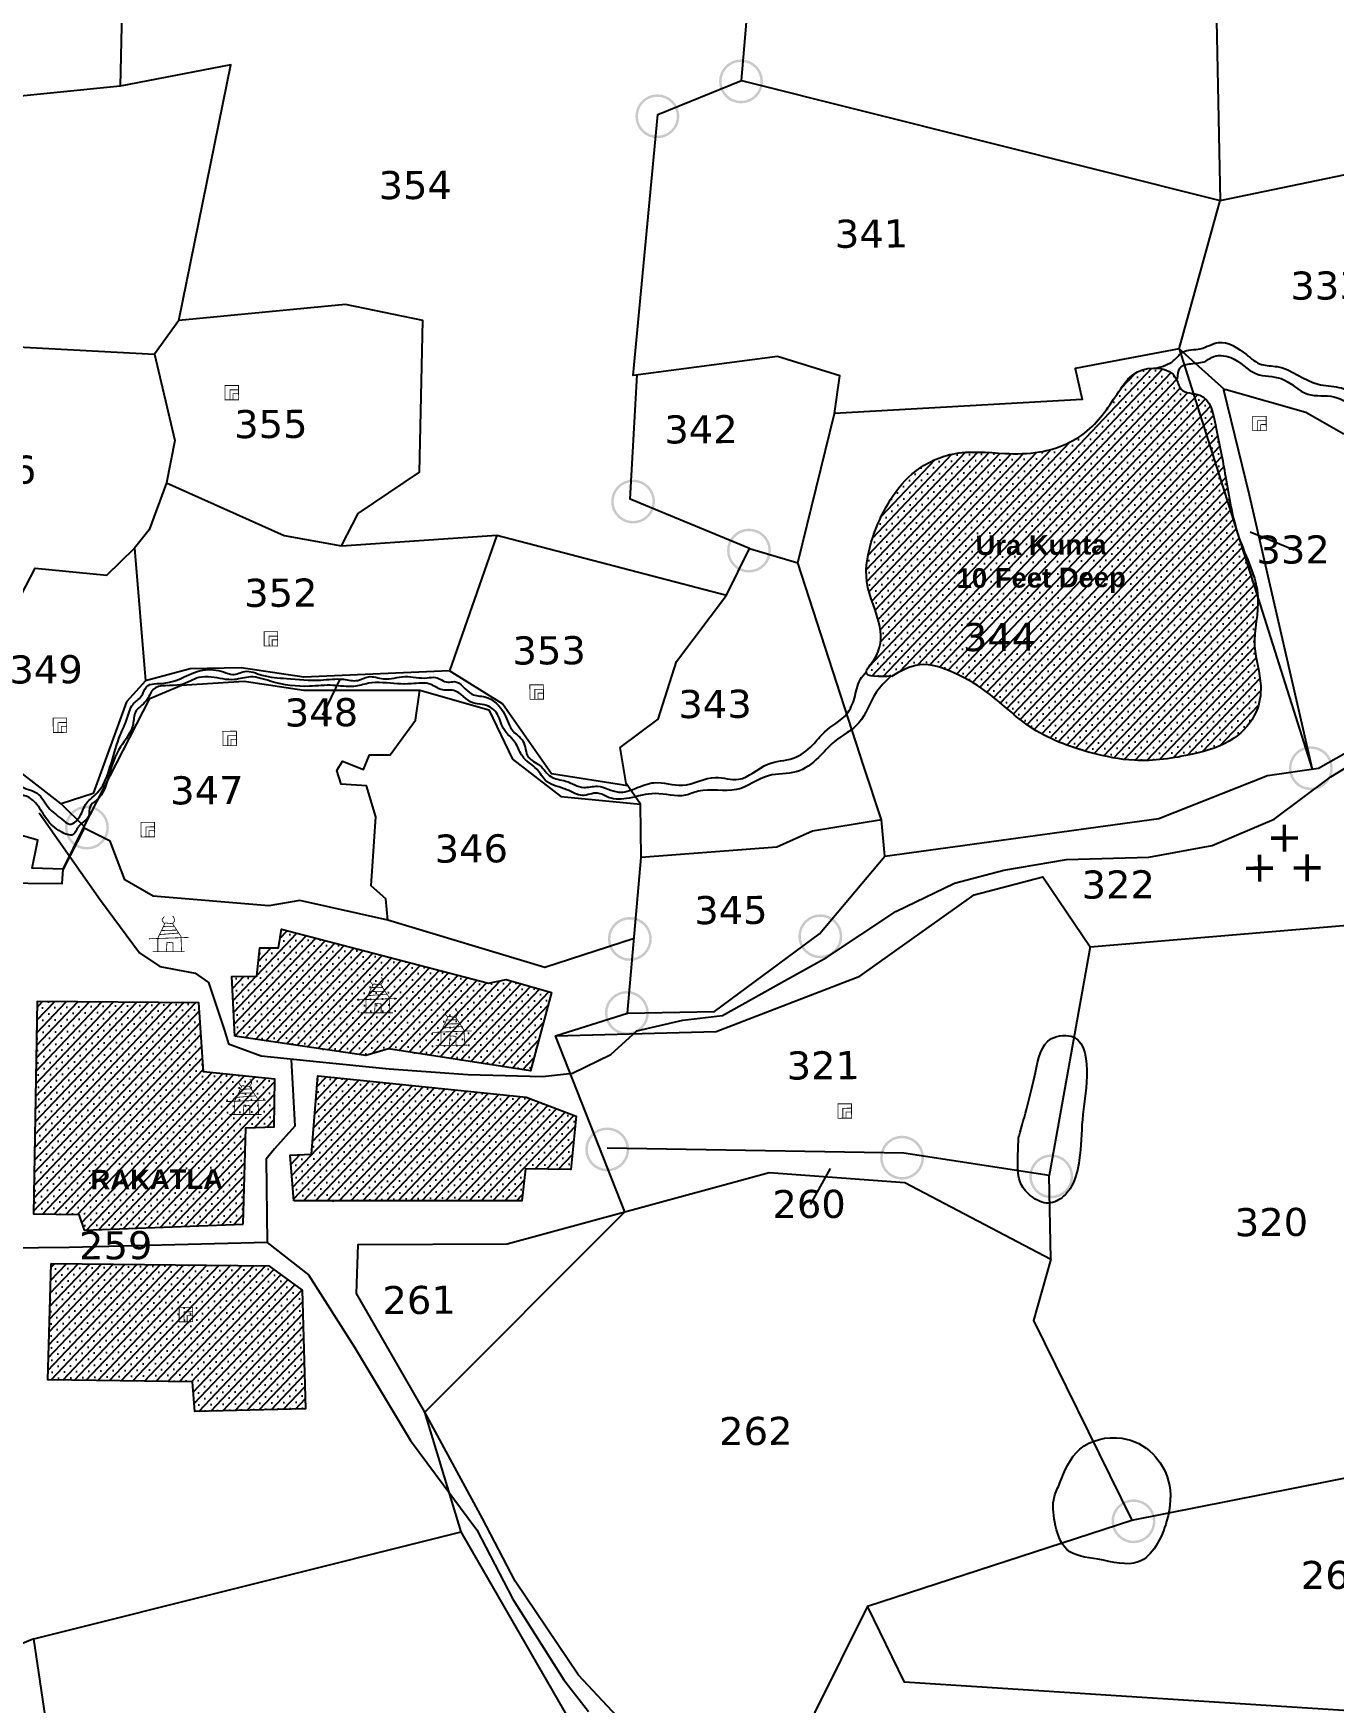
# Model space of a CAD drawing. Header units: inches. Extents: x 735322 to 757648, y 1636749 to 1657822.
# Drawn here: x 742572 to 743407, y 1639633 to 1640705 of the extents above; entities that cross this region are included whole.
import ezdxf
from ezdxf.enums import TextEntityAlignment as Align

# ---------------------------------------------------------------- set-up
doc = ezdxf.new("R2010")
doc.units = ezdxf.units.IN
doc.header["$MEASUREMENT"] = 0
for name, color, linetype in [('BURIED GROUND', 32, 'Continuous'), ('CART TRACK', 6, 'Continuous'), ('HILL', 247, 'Continuous'), ('PAGODA', 70, 'Continuous'), ('PLOT', 7, 'Continuous'), ('PLOT NO', 7, 'Continuous'), ('SQUARE TANKS', 230, 'Continuous'), ('TANKS-STREAM', 4, 'Continuous'), ('VILLAGE', 30, 'Continuous'), ('VILLAGE STONES', 240, 'Continuous')]:
    doc.layers.add(name, color=color, linetype=linetype)
doc.styles.get("Standard").update_dxf_attribs({"font": 'verdana.ttf'})

msp = doc.modelspace()

# ---------------------------------------------------------------- hatches: boundary and pattern name
at = {"layer": 'VILLAGE', "linetype": 'Continuous'}
h = msp.add_hatch(dxfattribs=at)
h.set_pattern_fill('SACNCR', color=256, scale=58.8235269, angle=1.53031993, style=0)
edge = h.paths.add_edge_path()
edge.add_spline(control_points=[(743123.4, 1640292.3), (743115, 1640291.9), (743101.9, 1640291.4), (743116.3, 1640306.8), (743117.2, 1640327.1), (743103.7, 1640352.2), (743109.8, 1640380.5), (743120.2, 1640403.8), (743136, 1640424.5), (743163.3, 1640438.4), (743192, 1640434.9), (743222.5, 1640435), (743252.2, 1640447.9), (743266.7, 1640472.2), (743281.1, 1640492), (743305.7, 1640491), (743307.9, 1640473.3), (743326.7, 1640475.2), (743332.3, 1640447.9), (743338.1, 1640419.2), (743343.6, 1640380.7), (743363, 1640346.5), (743353, 1640313.2), (743361.6, 1640289.2), (743358.3, 1640267), (743342.3, 1640249.1), (743313.4, 1640240.9), (743282.1, 1640236.3), (743246.1, 1640243.5), (743213, 1640255.9), (743188.4, 1640280.4), (743165.3, 1640294.4), (743141.7, 1640302.9), (743128.8, 1640295.5), (743123, 1640292.1)], knot_values=[0, 0, 0, 0, 33.320735, 52.205276, 94.236366, 154.191034, 212.02981, 258.185546, 306.870827, 363.97241, 431.03017, 474.984495, 545.77556, 610.001901, 640.352396, 690.021147, 705.192799, 730.923278, 773.54329, 840.558177, 919.899783, 999.941127, 1062.529096, 1113.420549, 1146.982597, 1191.324658, 1247.4437, 1322.051701, 1377.807561, 1463.951816, 1528.061845, 1580.760132, 1626.910637, 1665.477634, 1665.477634, 1665.477634, 1665.477634], degree=3, periodic=0)
h.paths.add_polyline_path([(743162.5, 1640385.6), (743275.4, 1640386.2), (743275.6, 1640342.8), (743162.8, 1640342.2)], flags=24)
h = msp.add_hatch(dxfattribs=at)
h.set_pattern_fill('SACNCR', color=256, scale=58.8235269, angle=1.53031993, style=0)
h.paths.add_polyline_path([(742701.4, 1640061.1), (742699.5, 1640099.5), (742715.4, 1640099.8), (742717.5, 1640117.9), (742729.4, 1640118), (742731.3, 1640129.8), (742864.3, 1640095.2), (742875.6, 1640097.5), (742904.8, 1640089.2), (742891.2, 1640038.9), (742800.1, 1640053.1), (742785.4, 1640048.8)])
h.paths.add_polyline_path([(742739.3, 1639955.5), (742737, 1639984.8), (742750.5, 1639985.4), (742754.6, 1640035.7), (742888.5, 1640022.1), (742920.6, 1640009.8), (742917.1, 1639975.6), (742888, 1639976), (742885.7, 1639955.5)])
h.paths.add_polyline_path([(742706.8, 1639940.5), (742708.4, 1640002.3), (742726.6, 1640003), (742727, 1640033.5), (742681.2, 1640038.3), (742678.3, 1640082.6), (742574.5, 1640083.4), (742572.1, 1639947.1), (742601.2, 1639946.7), (742604.7, 1639936.6)])
h.paths.add_polyline_path([(742583.4, 1639915.2), (742723.3, 1639913.7), (742744.6, 1639898.1), (742746.7, 1639822), (742675.7, 1639820.3), (742674.2, 1639839.4), (742581.2, 1639840.6)])
h.paths.add_polyline_path([(742606.2, 1639978.5), (742696.2, 1639979), (742696.3, 1639960.1), (742606.3, 1639959.6)], flags=24)
at = {"layer": 'VILLAGE STONES'}
h = msp.add_hatch(color=256, dxfattribs=at)
edge = h.paths.add_edge_path(flags=16)
edge.add_arc((743026.4, 1640674.1), 12.5, 0.2929, 360.2929)
edge = h.paths.add_edge_path()
edge.add_arc((743026.4, 1640674.1), 14.1, 0.2929, 360.2929)
h = msp.add_hatch(color=256, dxfattribs=at)
edge = h.paths.add_edge_path(flags=16)
edge.add_arc((742972.7, 1640651.7), 12.5, 0.2929, 360.2929)
edge = h.paths.add_edge_path()
edge.add_arc((742972.7, 1640651.7), 14.1, 0.2929, 360.2929)
h = msp.add_hatch(color=256, dxfattribs=at)
edge = h.paths.add_edge_path(flags=16)
edge.add_arc((742957.1, 1640404.4), 12.5, 0.2929, 360.2929)
edge = h.paths.add_edge_path()
edge.add_arc((742957.1, 1640404.4), 14.1, 0.2929, 360.2929)
h = msp.add_hatch(color=256, dxfattribs=at)
edge = h.paths.add_edge_path(flags=16)
edge.add_arc((743031.5, 1640372.9), 12.5, 0.2929, 360.2929)
edge = h.paths.add_edge_path()
edge.add_arc((743031.5, 1640372.9), 14.1, 0.2929, 360.2929)
h = msp.add_hatch(color=256, dxfattribs=at)
edge = h.paths.add_edge_path(flags=16)
edge.add_arc((743392.3, 1640233.2), 12.5, 0.2929, 360.2929)
edge = h.paths.add_edge_path()
edge.add_arc((743392.3, 1640233.2), 14.1, 0.2929, 360.2929)
h = msp.add_hatch(color=256, dxfattribs=at)
edge = h.paths.add_edge_path(flags=16)
edge.add_arc((742606.4, 1640195.1), 12.5, 0.2929, 360.2929)
edge = h.paths.add_edge_path()
edge.add_arc((742606.4, 1640195.1), 14.1, 0.2929, 360.2929)
h = msp.add_hatch(color=256, dxfattribs=at)
edge = h.paths.add_edge_path(flags=16)
edge.add_arc((742955, 1640123.6), 12.5, 0.2929, 360.2929)
edge = h.paths.add_edge_path()
edge.add_arc((742955, 1640123.6), 14.1, 0.2929, 360.2929)
h = msp.add_hatch(color=256, dxfattribs=at)
edge = h.paths.add_edge_path(flags=16)
edge.add_arc((743077.3, 1640125.3), 12.5, 0.2929, 360.2929)
edge = h.paths.add_edge_path()
edge.add_arc((743077.3, 1640125.3), 14.1, 0.2929, 360.2929)
h = msp.add_hatch(color=256, dxfattribs=at)
edge = h.paths.add_edge_path(flags=16)
edge.add_arc((742953.1, 1640076.1), 12.5, 0.2929, 360.2929)
edge = h.paths.add_edge_path()
edge.add_arc((742953.1, 1640076.1), 14.1, 0.2929, 360.2929)
h = msp.add_hatch(color=256, dxfattribs=at)
edge = h.paths.add_edge_path(flags=16)
edge.add_arc((742940.5, 1639988.5), 12.5, 0.2929, 360.2929)
edge = h.paths.add_edge_path()
edge.add_arc((742940.5, 1639988.5), 14.1, 0.2929, 360.2929)
h = msp.add_hatch(color=256, dxfattribs=at)
edge = h.paths.add_edge_path(flags=16)
edge.add_arc((743129.8, 1639983.2), 12.5, 0.2929, 360.2929)
edge = h.paths.add_edge_path()
edge.add_arc((743129.8, 1639983.2), 14.1, 0.2929, 360.2929)
h = msp.add_hatch(color=256, dxfattribs=at)
edge = h.paths.add_edge_path(flags=16)
edge.add_arc((743225.6, 1639971.2), 12.5, 0.2929, 360.2929)
edge = h.paths.add_edge_path()
edge.add_arc((743225.6, 1639971.2), 14.1, 0.2929, 360.2929)
h = msp.add_hatch(color=256, dxfattribs=at)
edge = h.paths.add_edge_path(flags=16)
edge.add_arc((743278.4, 1639749.8), 12.5, 0.2929, 360.2929)
edge = h.paths.add_edge_path()
edge.add_arc((743278.4, 1639749.8), 14.1, 0.2929, 360.2929)

# ---------------------------------------------------------------- linework, layer by layer
at = {"layer": 'CART TRACK'}
for points in [[(742575.7, 1640204.5), (742615.2, 1640148.5), (742640.2, 1640114.6), (742653.3, 1640105.9), (742676, 1640101.6), (742684.5, 1640095.6), (742694.7, 1640064.8), (742697.4, 1640056.3), (742718.3, 1640048.5), (742755.8, 1640044.7), (742800.4, 1640040.3), (742851, 1640036.5), (742898.9, 1640035.3), (742918.2, 1640037.5), (742942.9, 1640049.5), (742959.4, 1640064.6), (742989, 1640071.4), (743014.6, 1640074.5), (743052.3, 1640095.6), (743081.2, 1640111.7), (743125.8, 1640141.3), (743163.4, 1640159.5), (743195.2, 1640167.7), (743235.4, 1640174.6), (743288.3, 1640176.2), (743328.9, 1640183.7), (743368.7, 1640200.6), (743405.2, 1640227.6), (743454.5, 1640257.9)], [(742737.5, 1640046.2), (742740, 1640003.4), (742726.9, 1639988.9), (742721.4, 1639982.2), (742722.2, 1639928.7), (742748.6, 1639908.1), (742778.3, 1639861.5), (742814.2, 1639801.6), (742856.7, 1639744.3), (742879.8, 1639699.7), (742912.7, 1639648), (742928.5, 1639627.7)], [(742722.4, 1639928.7), (742595, 1639925.6), (742555.7, 1639925.2), (742531.2, 1639924), (742457.3, 1639909.6), (742353.6, 1639891.4)]]:
    msp.add_lwpolyline(points, dxfattribs=at)
at = {"layer": 'HILL'}
for points in [[(743204.9, 1639997.1), (743215.4, 1640037.9), (743225.8, 1640059.6), (743240.1, 1640060.5), (743248.4, 1640035.6), (743245.6, 1640007.6), (743243.6, 1639981.6), (743238.7, 1639965), (743233.7, 1639958.6), (743224, 1639954), (743212.7, 1639958.5), (743206.3, 1639966), (743204.1, 1639981.6), (743204.7, 1639997.3)], [(743230.8, 1639774), (743244, 1639796.1), (743271, 1639803.1), (743290.8, 1639793.1), (743300.7, 1639776), (743299.7, 1639749.9), (743281.5, 1639723.7), (743255.6, 1639725.4), (743235.6, 1639731.7), (743227.9, 1639749.3), (743227.6, 1639765.6), (743231.2, 1639774.3)]]:
    msp.add_spline(points, degree=3, dxfattribs=at)
at = {"layer": 'PAGODA', "color": 3, "const_width": 0.504}
for points in [[(742656.4, 1640133.3), (742654.9, 1640135), (742654.6, 1640136), (742655.3, 1640136.9), (742656.1, 1640138)], [(742646.3, 1640123.7), (742671.7, 1640124.6)], [(742667.2, 1640115.4), (742666.8, 1640125.2), (742661.4, 1640133.4), (742656.6, 1640133.9), (742651.9, 1640124.1), (742651.9, 1640115.4)], [(742653, 1640126.4), (742665.3, 1640127.4)], [(742654.3, 1640129), (742664.1, 1640129.3)], [(742655.5, 1640131.6), (742662.4, 1640131.8)], [(742648.6, 1640115.4), (742669.2, 1640115.4)], [(742657.4, 1640115.4), (742657.8, 1640121.5), (742661.6, 1640121.1), (742661.6, 1640115.4)], [(742800.9, 1640076.2), (742800.5, 1640086), (742795.1, 1640094.2), (742790.3, 1640094.7), (742785.6, 1640084.9), (742785.6, 1640076.2)], [(742790, 1640094.1), (742788.6, 1640095.8), (742788.3, 1640096.8), (742788.9, 1640097.7), (742789.8, 1640098.8)], [(742789.2, 1640092.4), (742796.1, 1640092.6)], [(742779.9, 1640084.5), (742805.4, 1640085.4)], [(742786.7, 1640087.2), (742799, 1640088.2)], [(742788, 1640089.8), (742797.8, 1640090.1)], [(742791.1, 1640076.2), (742791.5, 1640082.3), (742795.3, 1640081.9), (742795.3, 1640076.2)], [(742782.2, 1640076.2), (742802.9, 1640076.2)], [(742849, 1640055.4), (742848.5, 1640065.1), (742843.2, 1640073.3), (742838.4, 1640073.9), (742833.7, 1640064.1), (742833.7, 1640055.4)], [(742838.1, 1640073.3), (742836.7, 1640075), (742836.4, 1640076), (742837, 1640076.8), (742837.9, 1640078)], [(742837.3, 1640071.5), (742844.2, 1640071.8)], [(742828, 1640063.6), (742853.5, 1640064.6)], [(742834.8, 1640066.4), (742847.1, 1640067.4)], [(742836, 1640069), (742845.9, 1640069.2)], [(742839.1, 1640055.4), (742839.6, 1640061.4), (742843.4, 1640061.1), (742843.4, 1640055.4)], [(742830.3, 1640055.3), (742850.9, 1640055.4)], [(742716.6, 1640010.9), (742716.2, 1640020.7), (742710.8, 1640028.9), (742706, 1640029.4), (742701.3, 1640019.6), (742701.3, 1640010.9)], [(742705.7, 1640028.8), (742704.3, 1640030.5), (742704, 1640031.5), (742704.6, 1640032.4), (742705.5, 1640033.5)], [(742704.9, 1640027.1), (742711.8, 1640027.3)], [(742695.6, 1640019.2), (742721.1, 1640020.1)], [(742702.4, 1640021.9), (742714.7, 1640022.9)], [(742703.6, 1640024.5), (742713.5, 1640024.8)], [(742706.7, 1640010.9), (742707.2, 1640017), (742711, 1640016.6), (742711, 1640010.9)], [(742697.9, 1640010.9), (742718.5, 1640010.9)]]:
    msp.add_lwpolyline(points, dxfattribs=at)
at = {"layer": 'PAGODA', "color": 3}
for points in [[(742661.4, 1640133.4, 0.504, 0.403, 0), (742662.4, 1640134.8, 0.504, 0.504, 0), (742662.8, 1640135.4, 0.504, 0.504, 0), (742662.6, 1640136.2, 0.504, 0.504, 0), (742662.5, 1640136.6, 0.504, 0.504, 0), (742662, 1640137.7, 0.504, 0.504, 0), (742661.5, 1640138.2, 0.504, 0.504, 0)], [(742795.1, 1640094.2, 0.504, 0.403, 0), (742796.1, 1640095.6, 0.504, 0.504, 0), (742796.5, 1640096.2, 0.504, 0.504, 0), (742796.3, 1640097, 0.504, 0.504, 0), (742796.2, 1640097.4, 0.504, 0.504, 0), (742795.7, 1640098.5, 0.504, 0.504, 0), (742795.2, 1640099, 0.504, 0.504, 0)], [(742843.2, 1640073.3, 0.504, 0.403, 0), (742844.2, 1640074.7, 0.504, 0.504, 0), (742844.5, 1640075.4, 0.504, 0.504, 0), (742844.4, 1640076.2, 0.504, 0.504, 0), (742844.3, 1640076.6, 0.504, 0.504, 0), (742843.8, 1640077.7, 0.504, 0.504, 0), (742843.3, 1640078.1, 0.504, 0.504, 0)], [(742710.8, 1640028.9, 0.504, 0.403, 0), (742711.8, 1640030.3, 0.504, 0.504, 0), (742712.2, 1640030.9, 0.504, 0.504, 0), (742712, 1640031.7, 0.504, 0.504, 0), (742711.9, 1640032.1, 0.504, 0.504, 0), (742711.4, 1640033.2, 0.504, 0.504, 0), (742710.9, 1640033.7, 0.504, 0.504, 0)]]:
    msp.add_lwpolyline(points, format="xyseb", dxfattribs=at)
at = {"layer": 'PLOT'}
for points in [[(743836, 1640902.2), (743856.7, 1640921.2), (743808.7, 1640906.3), (743802, 1640919.7), (743764, 1640913.9), (743749, 1640945), (743623.6, 1640887.8), (743538.4, 1640897.2), (743499, 1640968.6), (743431.1, 1640973.5), (743329, 1640850.2), (743334, 1640597.6)], [(742916, 1639622.8), (742846.8, 1639743), (742823.3, 1639819.9), (742951.9, 1639948.4), (742907.3, 1640061.5), (742953.5, 1640076), (742962.3, 1640175.9), (742961.8, 1640210.1), (742952.6, 1640223.4), (742948.7, 1640246.6), (742973.1, 1640264.6), (742984.9, 1640301.7), (743017, 1640344.2), (743031.8, 1640374.2), (743062.9, 1640365), (743086.4, 1640460.9), (743089.8, 1640485), (743049.9, 1640497.6), (742957.1, 1640485.4), (742972.9, 1640652.9), (743026.6, 1640674.7), (743036.8, 1640792.1)], [(742758.1, 1640772.6), (742630, 1640777.4), (742627.7, 1640671)], [(742665.4, 1640520.6), (742698.9, 1640684.8), (742627.7, 1640671), (742542.3, 1640662.4), (742455.1, 1640639), (742476.2, 1640564.9), (742488.6, 1640480.6)], [(743026.6, 1640674.7), (743334, 1640597.6)], [(743307.7, 1640502.4), (743334, 1640597.6), (743476.5, 1640627.1), (743555.2, 1640463.3)], [(742769.9, 1640376), (742780.5, 1640396.8), (742819.9, 1640423.3), (742822.1, 1640520.6), (742772.4, 1640530.9), (742665.4, 1640520.6), (742649.7, 1640499.1)], [(742456.5, 1640421), (742472.3, 1640466), (742488.6, 1640480.6), (742557.9, 1640504), (742649.7, 1640499.1), (742662.9, 1640443.6), (742657.6, 1640416.4), (742646.3, 1640386.3), (742636.9, 1640374.5)], [(743307.7, 1640502.4), (743240.9, 1640489.7), (743245.4, 1640469.8), (743086.4, 1640460.9)], [(743337.1, 1640476.1), (743307.7, 1640502.4), (743393.2, 1640232.7)], [(743031.8, 1640374.2), (742955.2, 1640405.9), (742959.7, 1640485.7)], [(743555.2, 1640463.3), (743483.6, 1640462.2), (743413.1, 1640447.8), (743389.1, 1640461.6), (743338, 1640476.2), (743336.1, 1640476), (743352.7, 1640408.7), (743393.2, 1640232.7)], [(742657.6, 1640416.4), (742733.1, 1640382.6), (742769.9, 1640376), (742869.6, 1640382.8), (742839.3, 1640295.7)], [(742869.6, 1640382.8), (743017, 1640344.2)], [(742589.8, 1640210.3), (742548.4, 1640242.5), (742517.8, 1640281), (742546.7, 1640276.2), (742557.9, 1640332.3), (742573.1, 1640361.7), (742619.2, 1640357.2), (742636.9, 1640374.5), (742644.1, 1640289.3)], [(743116.5, 1640200.1), (743105.3, 1640234.4), (743062.9, 1640365)], [(743118.7, 1640176.7), (743294.6, 1640201), (743364.4, 1640228.5), (743397.3, 1640233.3), (743491, 1640286.3), (743575.9, 1640315.9), (743563.9, 1640301.6)], [(742953.7, 1640221.8), (742904.7, 1640229.7), (742873.2, 1640274.5), (742839.3, 1640295.7), (742745.7, 1640291.7), (742705.4, 1640297.7), (742672.7, 1640296.9), (742644.1, 1640289.3), (742631.8, 1640275.9), (742610.5, 1640216.9), (742589.8, 1640210.3), (742604.6, 1640195.7)], [(742591.2, 1640168.5), (742604.2, 1640194.9), (742646.7, 1640278), (742667.1, 1640286.5), (742707.3, 1640289), (742745.7, 1640283.3), (742820.1, 1640283.4), (742864.5, 1640270.6), (742879.7, 1640239), (742910.6, 1640215), (742961.8, 1640210.1)], [(742799.7, 1640135.6), (742798.3, 1640149.3), (742789, 1640157.8), (742792, 1640202.1), (742785.9, 1640221.9), (742769.7, 1640223), (742766.9, 1640231.8), (742770.5, 1640237.7), (742783.9, 1640232.4), (742787.9, 1640241.7), (742801.2, 1640241.7), (742817.3, 1640264.1), (742820.1, 1640283.4)], [(742953.5, 1640076), (743009.4, 1640077.1), (743076.8, 1640127), (743118.7, 1640176.7), (743116.5, 1640200.1), (743072.3, 1640192.8), (743049.4, 1640182.6), (742962.3, 1640175.9)], [(742265, 1639601.9), (742311.6, 1639738.2), (742315.8, 1639784.8), (742343.1, 1639788.1), (742341.8, 1639847.6), (742332, 1639920.7), (742339.9, 1640010), (742462.8, 1640001.6), (742467.2, 1640033.3), (742512.5, 1640038.5), (742505.9, 1640100.7), (742515, 1640186.8), (742546.4, 1640159.7), (742590.6, 1640159.2), (742591.2, 1640168.5), (742571.3, 1640169), (742574.9, 1640187.1), (742558.3, 1640191.8), (742553.2, 1640175), (742529.8, 1640174)], [(742957.7, 1640124), (742900.5, 1640105.2), (742799.7, 1640135.6), (742743.2, 1640148.2), (742723.3, 1640144.9), (742648.9, 1640151), (742630.8, 1640161.5), (742621.4, 1640186.4), (742604.7, 1640194.7), (742591.2, 1640168.5)], [(742907.3, 1640061.5), (743010.4, 1640064.2), (743102.6, 1640099.7), (743176.2, 1640152), (743220.1, 1640163.5), (743250.5, 1640118.5), (743224.2, 1639971.7)], [(743250.5, 1640118.5), (743443.7, 1640134.9), (743607.4, 1639880.3)], [(743225.4, 1639918), (743224.2, 1639971.7), (743131, 1639986), (742940.5, 1639989.2)], [(742951.9, 1639948.4), (743044.4, 1639973.7), (743131.6, 1639967.3), (743225.4, 1639918), (743214.2, 1639878.7), (743277.4, 1639750.4)], [(742823.3, 1639819.9), (742779.6, 1639896.1), (742780.6, 1639927.5), (742876.3, 1639927.8), (742951.9, 1639948.4)], [(743815.2, 1639265.1), (743798.7, 1639275.7), (743715.6, 1639219.5), (743646.6, 1639221.3), (743487.7, 1639318.2), (743465.8, 1639169.5), (743449.1, 1639230.7), (743461.6, 1639313.8), (743487.7, 1639318.2), (743325.8, 1639403.2), (743309.9, 1639402.7), (743279.3, 1639418.8), (743252.4, 1639433), (743142.8, 1639532), (743056.9, 1639593.2), (742959.1, 1639611.5), (742922.1, 1639651), (742881.3, 1639711.3), (742860.5, 1639751.6), (742823.3, 1639819.9)], [(743107.7, 1639695.4), (743277.4, 1639750.4), (743593, 1639813), (743711.2, 1639717.9), (743718.5, 1639608.7)], [(742615.6, 1639383.2), (742572.3, 1639674.3), (742846.8, 1639743)], [(743731.7, 1639564.9), (743756.8, 1639585), (743718.5, 1639608.7), (743131.3, 1639646.6), (743107.7, 1639695.4), (743056.9, 1639593.2)], [(742572.3, 1639674.3), (742316.7, 1639570.1), (742344.7, 1639375.1), (742445.8, 1639352.4)]]:
    msp.add_lwpolyline(points, dxfattribs=at)
at = {"layer": 'PLOT NO'}
for points in [[(743353.3, 1640385), (743381.6, 1640373.3)], [(742768.7, 1640290.3), (742757.7, 1640267.3)], [(743083.6, 1639976.3), (743070.7, 1639953.1)]]:
    msp.add_lwpolyline(points, dxfattribs=at)
at = {"layer": 'SQUARE TANKS', "const_width": 0.504}
for points in [[(742695.1, 1640478.9), (742703.7, 1640478.9), (742703.8, 1640469.7), (742695.1, 1640469.7)], [(742698.2, 1640476.1), (742703.8, 1640476.1), (742703.8, 1640469.7), (742698.2, 1640469.7)], [(742700.2, 1640473.6), (742703.8, 1640473.7), (742703.8, 1640469.7), (742700.2, 1640469.7)], [(743354.9, 1640459.1), (743363.6, 1640459.1), (743363.7, 1640449.9), (743355, 1640449.9)], [(743358.1, 1640456.3), (743363.6, 1640456.3), (743363.7, 1640449.9), (743358.1, 1640449.9)], [(743360.1, 1640453.8), (743363.6, 1640453.9), (743363.7, 1640449.9), (743360.1, 1640449.9)], [(742720.2, 1640320.8), (742728.9, 1640320.9), (742728.9, 1640311.6), (742720.2, 1640311.6)], [(742723.3, 1640318), (742728.9, 1640318), (742728.9, 1640311.6), (742723.4, 1640311.6)], [(742725.3, 1640315.6), (742728.9, 1640315.6), (742728.9, 1640311.6), (742725.4, 1640311.6)], [(742890.8, 1640286.7), (742899.5, 1640286.7), (742899.6, 1640277.5), (742890.9, 1640277.4)], [(742894, 1640283.8), (742899.5, 1640283.9), (742899.6, 1640277.5), (742894, 1640277.4)], [(742896, 1640281.4), (742899.5, 1640281.4), (742899.6, 1640277.5), (742896, 1640277.5)], [(742584.7, 1640265.4), (742593.4, 1640265.4), (742593.4, 1640256.2), (742584.8, 1640256.1)], [(742587.8, 1640262.5), (742593.4, 1640262.6), (742593.4, 1640256.2), (742587.9, 1640256.2)], [(742589.9, 1640260.1), (742593.4, 1640260.1), (742593.4, 1640256.2), (742589.9, 1640256.2)], [(742693.7, 1640256.9), (742702.4, 1640257), (742702.5, 1640247.7), (742693.8, 1640247.7)], [(742696.9, 1640254.1), (742702.4, 1640254.1), (742702.5, 1640247.7), (742696.9, 1640247.7)], [(742698.9, 1640251.7), (742702.4, 1640251.7), (742702.5, 1640247.7), (742698.9, 1640247.7)], [(742641.1, 1640198.4), (742649.8, 1640198.4), (742649.9, 1640189.2), (742641.2, 1640189.1)], [(742644.3, 1640195.5), (742649.8, 1640195.6), (742649.9, 1640189.2), (742644.3, 1640189.1)], [(742646.3, 1640193.1), (742649.8, 1640193.1), (742649.9, 1640189.2), (742646.3, 1640189.2)], [(743088.7, 1640017.8), (743097.3, 1640017.8), (743097.4, 1640008.6), (743088.7, 1640008.5)], [(743091.8, 1640014.9), (743097.4, 1640015), (743097.4, 1640008.6), (743091.8, 1640008.5)], [(743093.8, 1640012.5), (743097.4, 1640012.5), (743097.4, 1640008.6), (743093.8, 1640008.6)], [(742665.6, 1639887.1), (742674.3, 1639887.1), (742674.3, 1639877.9), (742665.6, 1639877.8)], [(742668.7, 1639884.2), (742674.3, 1639884.3), (742674.3, 1639877.9), (742668.8, 1639877.8)], [(742670.8, 1639881.8), (742674.3, 1639881.8), (742674.3, 1639877.9), (742670.8, 1639877.8)]]:
    msp.add_lwpolyline(points, close=True, dxfattribs=at)
at = {"layer": 'TANKS-STREAM'}
for points in [[(743292.8, 1640490.1), (743304.2, 1640494.9), (743310.1, 1640500.3), (743321.3, 1640502.5), (743333, 1640506.5), (743350.9, 1640498.7), (743360.6, 1640492.4), (743370.7, 1640491), (743396.9, 1640479.7), (743410.3, 1640477.7), (743423.2, 1640474.1), (743441.5, 1640474.7), (743459.1, 1640474.5), (743473.8, 1640476.9), (743500, 1640475.3), (743523.2, 1640481.8), (743539.8, 1640482.8), (743553.7, 1640492.9), (743572.5, 1640500.6), (743590.5, 1640518.7), (743610.5, 1640527.1), (743627.8, 1640543.6), (743647.8, 1640553.6), (743665.6, 1640564), (743680.2, 1640566.8), (743698.9, 1640561.7), (743709.3, 1640558.9), (743732.8, 1640563.9), (743748.8, 1640562.4), (743770.4, 1640569.8), (743788, 1640569.3), (743813.4, 1640572.1), (743823.6, 1640572.1), (743838.6, 1640576.5), (743850.2, 1640578.5), (743857.5, 1640582.2), (743859.9, 1640592.6), (743874.3, 1640608.4), (743881.3, 1640627.4), (743894.5, 1640642.2), (743908, 1640663.4), (743925.7, 1640675.2), (743944.1, 1640694.2), (743963.8, 1640702.8), (743974.2, 1640712.1), (743995.3, 1640722), (743996.1, 1640737.4), (744003.6, 1640756.5), (744001, 1640775.3), (744001.5, 1640810.2), (744003.1, 1640829.4), (744003.8, 1640844.4), (744007.1, 1640857.3), (744003.7, 1640867.6), (744005.6, 1640880.5), (744010.3, 1640892.3), (744009.2, 1640905), (744014.3, 1640916.9), (744018.3, 1640929.3), (744023.4, 1640935.8), (744033.3, 1640950.7), (744047.2, 1640955.2), (744054.5, 1640955.4), (744058.6, 1640958.6), (744068.2, 1640963.1), (744063.6, 1640972.1), (744052.1, 1640973.8), (744048.4, 1640973), (744016.6, 1640980.6), (743996.4, 1640976.2), (743978.2, 1640979.6), (743952.1, 1640977.8), (743936, 1640981), (743916.8, 1640979.5), (743898.3, 1640982.6), (743876.7, 1640977.2), (743851.3, 1640982), (743837.3, 1640980.3), (743828.2, 1640982.2), (743818.8, 1640979), (743782, 1640969.1), (743764.5, 1640967.6), (743752.9, 1640960.9), (743727.3, 1640958.7), (743702.8, 1640950.3), (743676, 1640947.5), (743660.6, 1640939.4), (743628.6, 1640935.9), (743612, 1640927), (743596.6, 1640930.2), (743582.2, 1640939.8), (743569.6, 1640942), (743547.3, 1640953.9), (743528.2, 1640959.8), (743513.3, 1640965), (743497.9, 1640977), (743482.2, 1640978.9), (743457.4, 1640986.8), (743438.9, 1640984.5), (743422, 1640985.6), (743404.5, 1640984.2), (743383.9, 1640992.7), (743362, 1640991.3), (743338.9, 1640998.1), (743321.6, 1641000.8), (743304.7, 1641013.5), (743282, 1641027.2), (743273.5, 1641043.3), (743258.2, 1641053), (743237, 1641082.3), (743215.8, 1641102.1), (743206.7, 1641115.2), (743190.2, 1641126.6), (743178.2, 1641141.1), (743172.9, 1641155.9), (743176.5, 1641173.5), (743173.9, 1641184.7), (743178.6, 1641201.1), (743183.6, 1641210.9), (743181.5, 1641227.6), (743183.5, 1641253.9), (743175.8, 1641271.9), (743174.6, 1641290.1), (743169.3, 1641298.5), (743161.5, 1641301.2), (743153.3, 1641314), (743141, 1641328), (743122.2, 1641336.4), (743104.6, 1641350.1), (743083.6, 1641353.5), (743069.3, 1641359.7), (743043.9, 1641357.3), (743021.3, 1641364.3), (743007.7, 1641362.6), (742992.2, 1641363.3), (742970.6, 1641359.9), (742939.7, 1641365.4), (742919.2, 1641362.5), (742898.5, 1641366.6), (742879.4, 1641360), (742858.5, 1641359.4), (742834.1, 1641353.7), (742809.7, 1641357.6), (742793.8, 1641353.5), (742766, 1641356.2), (742741.6, 1641343.8), (742714.1, 1641336), (742695, 1641323.5), (742671.5, 1641315.5), (742657.3, 1641307.1), (742636, 1641299.8), (742619.7, 1641295.3), (742604.5, 1641284.2), (742574.7, 1641276.9), (742552.5, 1641268), (742506.3, 1641259.3), (742480.8, 1641261.3), (742468, 1641259), (742437.9, 1641261.6), (742428.3, 1641260.3), (742413.3, 1641261.5), (742396.2, 1641259.5), (742371.4, 1641263.6), (742351.3, 1641264.9), (742327.9, 1641275.8), (742309.2, 1641279.6), (742289.1, 1641290.6), (742266.8, 1641292.1), (742237.6, 1641307.3), (742217.5, 1641310.1), (742196, 1641314.6), (742168, 1641307.6), (742148.1, 1641307), (742124.8, 1641300.2), (742109.5, 1641301.5), (742093.2, 1641298.9), (742062.9, 1641301.8), (742044.1, 1641311.5), (742031.1, 1641321.8), (742015.6, 1641327.5), (742000, 1641342.5), (741978, 1641350.2), (741960.8, 1641361.6), (741947.7, 1641366.7), (741937.1, 1641374.2), (741929.6, 1641381.8), (741913.7, 1641389.7), (741900.1, 1641410.2), (741887.1, 1641417.9), (741876.1, 1641436.8), (741860.4, 1641449.2), (741849, 1641469.1), (741832.1, 1641482.2), (741818.4, 1641502.3), (741802, 1641515.1), (741796, 1641530.3), (741778.9, 1641552.2), (741774, 1641570.1), (741761.2, 1641590.1), (741757.9, 1641607.6), (741747.3, 1641621.6), (741745.8, 1641631.9)], [(743306.7, 1640483.2), (743308.2, 1640490), (743315.3, 1640492.9), (743324.8, 1640494.6), (743328.5, 1640496.8), (743340.9, 1640496.8), (743357.3, 1640486.4), (743373.2, 1640483.3), (743390.4, 1640473.3), (743407.1, 1640471.6), (743423, 1640465.8), (743438.1, 1640467.8), (743459.4, 1640467.2), (743472.4, 1640469.9), (743496.4, 1640468.6), (743519.7, 1640475.4), (743542.1, 1640477), (743561.3, 1640489.9), (743575.7, 1640495.7), (743591.7, 1640511.1), (743614, 1640521.6), (743631.2, 1640538.3), (743646.7, 1640546.1), (743663.3, 1640555.9), (743679.4, 1640560), (743692.4, 1640556.4), (743705.8, 1640553), (743729.5, 1640556.9), (743747.6, 1640556.5), (743768.2, 1640563.5), (743790.3, 1640562.8), (743809.1, 1640566.6), (743823.7, 1640564.7), (743837.2, 1640569.8), (743854.9, 1640573.2), (743864.2, 1640581.4), (743868.3, 1640593.9), (743878.6, 1640603.6), (743887.8, 1640625.3), (743898.9, 1640635.9), (743913.6, 1640658.5), (743935.5, 1640673.4), (743946, 1640685.7), (743968, 1640697.4), (743980.9, 1640708.5), (743995.9, 1640714.6), (744003.1, 1640723.1), (744004.4, 1640738), (744009.7, 1640759.9), (744006.5, 1640778), (744008.5, 1640796.9), (744006.2, 1640808.8), (744010.8, 1640821.4), (744009.1, 1640837.7), (744013.9, 1640852.7), (744010.2, 1640867.3), (744016.8, 1640890.4), (744015.6, 1640902.7), (744022.5, 1640924.5), (744029.1, 1640939.3), (744039.6, 1640947.4), (744058.6, 1640949.8), (744069.2, 1640956.3), (744082.3, 1640966.2), (744097.4, 1640964), (744111.7, 1640954.2), (744125.7, 1640950.4), (744144.1, 1640939.6), (744159.2, 1640937), (744177.8, 1640924), (744196.2, 1640924.3), (744213.3, 1640917), (744228.1, 1640918.7), (744247.4, 1640916.3), (744264.2, 1640921.2), (744283.9, 1640926.8), (744303, 1640929.1), (744317, 1640937.3), (744344.3, 1640939.5), (744356.9, 1640946.4), (744376, 1640948.5), (744395.1, 1640957.8), (744415.4, 1640960.1), (744431.5, 1640970.2), (744446.5, 1640976.4), (744456.7, 1640988.2), (744476.1, 1641002.1), (744481.7, 1641015.8), (744495.5, 1641032.1), (744496, 1641039.4), (744504, 1641050.9), (744506.5, 1641065.7), (744522.8, 1641083.8), (744529.3, 1641102.4), (744543.1, 1641115.3), (744552.4, 1641130.3), (744560.3, 1641136.1), (744579, 1641134.2), (744593.1, 1641137.6), (744606.8, 1641144.1), (744625.2, 1641149.4), (744637.1, 1641157.2), (744661.5, 1641159.7), (744680.6, 1641169.1), (744702.3, 1641172.4), (744720.7, 1641180.8), (744734.5, 1641180.1), (744753.5, 1641188.7), (744778.4, 1641191.3), (744797.4, 1641198.8), (744813.8, 1641200.3), (744837.1, 1641214), (744857.7, 1641221.5), (744870.5, 1641232.3), (744889.2, 1641241.2), (744902.7, 1641255.1), (744918.3, 1641265.8), (744931.9, 1641279.5), (744953.8, 1641282.7), (744972.1, 1641286.6), (744991.3, 1641282.3), (745010.6, 1641286), (745031.8, 1641283.7), (745050.2, 1641288.8), (745070.7, 1641290.3), (745088.1, 1641298.3), (745103.6, 1641301.4), (745127.5, 1641319.2), (745146.5, 1641326.8), (745165.5, 1641342.5), (745181.6, 1641348.6), (745200, 1641365.5), (745223.5, 1641374.5), (745247, 1641375.9), (745261.6, 1641382.1), (745292.8, 1641379.7), (745307.3, 1641382.3), (745323.1, 1641380.7), (745334.1, 1641382.1), (745358, 1641375.9), (745382.4, 1641381), (745397.6, 1641377.4), (745430.7, 1641384.6), (745444.6, 1641383), (745469.2, 1641387.3), (745486.1, 1641384.5), (745501.6, 1641387.1), (745533.7, 1641384.7), (745543.3, 1641389.1), (745559.1, 1641390.8), (745572.2, 1641395.6), (745591.1, 1641392.5), (745612.6, 1641401.2), (745629.9, 1641399.6), (745651.4, 1641406.4), (745671.3, 1641405.3), (745685.5, 1641410.9), (745709.5, 1641407.1), (745729.2, 1641412.5), (745750.5, 1641408.9), (745773.5, 1641415.2), (745792.2, 1641415.4), (745810.5, 1641421), (745834.5, 1641418.9), (745848.6, 1641425.2), (745882.3, 1641425.1), (745901.5, 1641430.9), (745922.8, 1641437.9), (745952.8, 1641441.8), (745970.2, 1641447.9), (745998.1, 1641452.2), (746014, 1641460.4), (746033, 1641462.6), (746046.4, 1641459.6), (746051.4, 1641446.9), (746052.1, 1641437.7), (746056.5, 1641428.8), (746057.2, 1641418.2), (746061.3, 1641407.7), (746062.7, 1641387), (746067.9, 1641378.6), (746076.9, 1641367), (746079.4, 1641346.8), (746083.3, 1641336.3), (746088.7, 1641329.5), (746090.5, 1641322.3), (746088.8, 1641309.9), (746094.2, 1641301.3), (746104.3, 1641297.8), (746114.2, 1641294.4), (746127.3, 1641295.6), (746139.6, 1641289.9), (746152.4, 1641283.6), (746173.5, 1641283.9), (746188.1, 1641277.3), (746215.9, 1641277.8), (746229.8, 1641271.6), (746243.3, 1641273.4), (746258.2, 1641267.4), (746270.2, 1641269.5), (746277.4, 1641266.1), (746298.9, 1641271.2), (746308.9, 1641269.6), (746318.4, 1641271.9), (746345.9, 1641262.9), (746360.5, 1641257.2), (746382.2, 1641244.7), (746394.1, 1641245.9), (746410.4, 1641243.3), (746430.7, 1641248.4), (746450.2, 1641247.9), (746463.2, 1641252.4), (746472.2, 1641253), (746496, 1641248.5), (746512.8, 1641248.6), (746529.9, 1641241.8), (746547.7, 1641243.4), (746571.5, 1641240.1), (746583.6, 1641244.1), (746596.3, 1641237.5), (746608.2, 1641226.5), (746616.5, 1641218.7), (746625.6, 1641200.4), (746630.1, 1641192), (746636.7, 1641173.3), (746649.5, 1641151.2), (746657.3, 1641129.6), (746665.5, 1641120.5), (746674.1, 1641099.1), (746687, 1641089.5), (746704.9, 1641072.3), (746722, 1641065.7), (746738.6, 1641055.1), (746759.5, 1641046), (746781.3, 1641043.1), (746799.7, 1641034), (746821, 1641031.9), (746839.6, 1641023.9), (746862.3, 1641023.6), (746888.8, 1641020.3), (746915.3, 1641016.8), (746935, 1641020.2), (746951.9, 1641020.2), (746962, 1641025), (746983.2, 1641025.4), (747005, 1641029.7), (747025.5, 1641029.1), (747045.7, 1641037.5), (747065, 1641039.5), (747081.6, 1641047.4), (747096.4, 1641045.3), (747109.7, 1641038.2), (747125.4, 1641036), (747143.9, 1641027.3), (747177, 1641029.1), (747194.5, 1641028.1), (747207.7, 1641034), (747225.9, 1641038.6), (747252.2, 1641048.8), (747270.5, 1641054.9), (747289.9, 1641066.5), (747308.4, 1641071.6), (747325, 1641082.4), (747347, 1641081.7), (747368.2, 1641081.5), (747379.5, 1641074.1), (747392.1, 1641069), (747406, 1641054.9), (747418.4, 1641047.8), (747427.1, 1641032.8), (747451.3, 1641020.4), (747463.8, 1641011), (747485.8, 1641007), (747495.9, 1641006.6), (747516.2, 1640998.1), (747545.4, 1640996.6), (747557.4, 1640994.7), (747574.1, 1640986.1), (747582.7, 1640984.4), (747598.3, 1640976.7), (747621.7, 1640971.8), (747632.1, 1640966), (747640.2, 1640961), (747660.9, 1640951.6), (747669.7, 1640942.8), (747693, 1640929.3), (747706.8, 1640916.2), (747722.3, 1640905.8), (747736.5, 1640903.9), (747751.4, 1640911.6), (747766.1, 1640917.4), (747777.2, 1640927.5), (747791.7, 1640936.7), (747802.4, 1640944.2), (747823.7, 1640948.6), (747833.6, 1640952), (747850.6, 1640961.9), (747869.6, 1640966.4), (747887.4, 1640975.6), (747905.4, 1640980), (747918, 1640989.4), (747941.8, 1640995.3), (747956.9, 1641003.7), (747976.8, 1641010.8), (747989, 1641018.4), (748005.1, 1641022.1), (748018.8, 1641029.7), (748029.2, 1641033), (748045.1, 1641039.2), (748060.5, 1641041.9), (748073.8, 1641047.9), (748090.2, 1641050.1), (748105.7, 1641057.7), (748135.7, 1641060.2), (748149.7, 1641064.6), (748184.7, 1641063.3), (748202.2, 1641060.5), (748217.6, 1641050), (748226.6, 1641033.1), (748231.8, 1641025.5), (748241.5, 1641016.7), (748250.7, 1641004.1), (748264.2, 1640996.5), (748280.5, 1640990.6), (748297.1, 1640980.6), (748310.3, 1640977.1), (748324.4, 1640969.6), (748354, 1640969), (748368.3, 1640969.9), (748394.6, 1640989.3), (748402.9, 1640994.7), (748416.6, 1640999.1), (748432.1, 1641001.9), (748453.3, 1641000.7), (748471.6, 1641004.9), (748488.3, 1641000.7), (748506, 1641000.6), (748519.3, 1640991.5), (748520.7, 1640976.8), (748519.8, 1640960.8), (748524, 1640946.4), (748518.5, 1640921.2), (748522.6, 1640904.3), (748517.8, 1640882.4), (748517.3, 1640867.1), (748503.8, 1640842.1), (748501.8, 1640828.4), (748492.3, 1640812.9), (748485.8, 1640792.8), (748485.2, 1640777.6), (748491.1, 1640767.5), (748492.9, 1640740.6), (748507.8, 1640722.6), (748516.1, 1640703.3), (748523.6, 1640696.3), (748537.4, 1640692.6), (748551.9, 1640674.1), (748575.5, 1640664.4), (748595.3, 1640645.5), (748616.9, 1640635.5), (748630.9, 1640614.2), (748651.9, 1640602.8), (748671.4, 1640576.5), (748681.2, 1640570.6), (748698.7, 1640559.2), (748711.1, 1640558.6), (748729.1, 1640552.8), (748742, 1640554.2), (748760.9, 1640568.1), (748768.1, 1640578.2), (748770.6, 1640596.8), (748784.2, 1640619.6), (748785.3, 1640638.7), (748793.7, 1640653), (748802.4, 1640667.3), (748805.5, 1640678.7), (748822.3, 1640694.3), (748829.1, 1640704.5), (748834.8, 1640718.5), (748852.8, 1640733.6), (748862.1, 1640748.9), (748881.4, 1640764.4), (748889.2, 1640776.8), (748906, 1640787.7), (748914.8, 1640794.6), (748929.6, 1640790.8), (748952.4, 1640790.4), (748968.5, 1640781.2), (748978.1, 1640778.7), (748986.3, 1640780.2), (748997.2, 1640778.9), (749011.3, 1640787.6), (749030.8, 1640791.4), (749041.6, 1640800), (749059.1, 1640801.6), (749080.1, 1640811.7), (749111.6, 1640816.1), (749123, 1640825.8), (749144.6, 1640830.2), (749154.4, 1640836.8), (749167.8, 1640849.7), (749181.8, 1640854.2), (749204, 1640852.1), (749209.2, 1640853), (749219.5, 1640854.7), (749239.6, 1640844.4), (749262.7, 1640843.2), (749282.3, 1640836.9), (749299.6, 1640840.9), (749315.4, 1640839.4), (749325.8, 1640843.8), (749338.8, 1640841.1), (749345.3, 1640831.9), (749349.7, 1640819.4), (749357.8, 1640813.7), (749362.6, 1640797.2), (749374.8, 1640782.5), (749382.6, 1640760.5), (749393.2, 1640750.4), (749396.5, 1640736.3), (749395.6, 1640727.9), (749382.8, 1640713.2), (749377.3, 1640696.5), (749358.4, 1640674), (749352.2, 1640656.3), (749338.1, 1640637.3), (749331.9, 1640620.8), (749314.6, 1640601.3), (749307.2, 1640584.2), (749290.3, 1640561.4), (749277, 1640535.5), (749261.4, 1640517.5), (749256.3, 1640500.9), (749236.5, 1640475.2), (749234.1, 1640466.5), (749218.8, 1640440.7), (749214.8, 1640427.3), (749209.8, 1640421.2), (749206.2, 1640407.5), (749200.9, 1640395.7), (749193.9, 1640388.6), (749186.7, 1640373), (749178.7, 1640364.1), (749175.4, 1640355.6), (749163.6, 1640341.5), (749154.5, 1640324.6), (749139.9, 1640311.7), (749130.1, 1640294.5), (749116.9, 1640282.6), (749111.6, 1640269.5), (749096.5, 1640250.6), (749091.3, 1640232.9), (749076.4, 1640216.1), (749071.7, 1640195.5), (749058.5, 1640177.1), (749054.7, 1640160.2), (749046.9, 1640146.7), (749046.5, 1640137), (749032.2, 1640112.7), (749026.8, 1640091.2), (749018.1, 1640073.1), (749014.5, 1640055.7), (749004, 1640040.2), (749001.3, 1640023.5), (748989.4, 1639996.4), (748990.3, 1639982.2), (748982, 1639961.5), (748984.6, 1639942.6), (748977.1, 1639911.4), (748979.8, 1639900.9), (748973.2, 1639883.1), (748973.7, 1639860.3), (748967.8, 1639845.1), (748964.1, 1639828), (748963.2, 1639812), (748952.2, 1639788.2), (748948.5, 1639767.4), (748938.3, 1639746.6)], [(743122.3, 1640292), (743113.2, 1640281.9), (743102.1, 1640262.3), (743086.4, 1640250.3), (743076.1, 1640240), (743061.9, 1640230.9), (743044.1, 1640228.4), (743023.6, 1640219.5), (742998.8, 1640218.4), (742990.7, 1640215.9), (742971.2, 1640216.9), (742954.5, 1640214), (742941.4, 1640214.4), (742934.2, 1640217.2), (742924.6, 1640215.7), (742914.6, 1640219.4), (742901.6, 1640224.7), (742895.2, 1640232.6), (742886, 1640240.9), (742882.1, 1640248.6), (742873.8, 1640258.8), (742869.4, 1640268.8), (742860.2, 1640274.2), (742854.3, 1640275.1), (742841.9, 1640283.1), (742833.9, 1640283.7), (742827.4, 1640286.9), (742814.6, 1640287.4), (742805.9, 1640287.4), (742787.1, 1640287.7), (742777.8, 1640285.7), (742764.4, 1640286.4), (742749.4, 1640285.8), (742724.7, 1640288.9), (742711.5, 1640291.8), (742701.2, 1640290.1), (742686.2, 1640291.7), (742678.3, 1640291.4), (742666.7, 1640286.8), (742648.9, 1640283.7), (742644.5, 1640276.5), (742637.5, 1640269.2), (742636, 1640261.4), (742628, 1640247), (742620.6, 1640228.8), (742612.3, 1640212.4), (742608.4, 1640208.7), (742607.6, 1640202.6), (742601.6, 1640196.5), (742597.4, 1640190.6), (742589.8, 1640192.4), (742580.6, 1640200.5), (742574.1, 1640210.1), (742567.4, 1640215.3), (742560.6, 1640217.4), (742555.2, 1640225.6), (742547.1, 1640232.4), (742539.2, 1640244.3), (742533.8, 1640247.6), (742529, 1640253.8), (742524.5, 1640257.6), (742517, 1640268.6), (742506.2, 1640272.4), (742496, 1640274.4), (742483.5, 1640275.7), (742472, 1640280.8), (742454.6, 1640279.4), (742433.1, 1640283.7), (742408.8, 1640280.8), (742388.6, 1640282.3), (742366.8, 1640278.8), (742350.9, 1640286.9), (742342.5, 1640302.7), (742345.4, 1640314.7), (742344.2, 1640322.1), (742350.6, 1640336.4), (742350.4, 1640349.8), (742356, 1640363), (742350.3, 1640376.6), (742335.7, 1640387), (742320.2, 1640394.9), (742307.9, 1640405), (742297, 1640409.2), (742284.7, 1640420.9), (742273.1, 1640425.1), (742267.9, 1640430.2), (742272.6, 1640442.7), (742274.2, 1640454.1)]]:
    msp.add_spline(points, degree=3, dxfattribs=at)
at = {"layer": 'TANKS-STREAM', "end_tangent": (-0.999987, -0.005112)}
msp.add_spline([(741680.8, 1641027.3), (741710.5, 1640994.8), (741731.1, 1640986.8), (741744.5, 1640970.4), (741768.7, 1640961.6), (741781.7, 1640948.8), (741803.5, 1640942.5), (741823, 1640922), (741841.7, 1640919.6), (741862.7, 1640904.2), (741880.6, 1640899.2), (741894.2, 1640880.6), (741914.6, 1640874.8), (741934.2, 1640859.4), (741948.9, 1640857.2), (741961.7, 1640844.8), (741986.4, 1640836.9), (742008, 1640814.4), (742025, 1640807.5), (742044.6, 1640788.6), (742068.1, 1640775.1), (742077.8, 1640762), (742105.3, 1640743.4), (742113.9, 1640727.3), (742130, 1640716.1), (742137.7, 1640700.5), (742151.3, 1640689.2), (742156.3, 1640674), (742165.3, 1640659.1), (742167.4, 1640642.1), (742173.7, 1640629), (742176.6, 1640611.2), (742183.5, 1640599.3), (742185.4, 1640586), (742195.8, 1640564.1), (742198.5, 1640548.1), (742204.9, 1640536.7), (742206.1, 1640521.3), (742215.3, 1640505.2), (742218.7, 1640489.7), (742231.5, 1640472.9), (742238.1, 1640457.8), (742245.8, 1640446.9), (742250.6, 1640438.9), (742261.2, 1640434.8), (742273.8, 1640429.2), (742286.1, 1640424.3), (742303.1, 1640411), (742312.3, 1640406.7), (742323.6, 1640396.7), (742334.8, 1640392.2), (742351.3, 1640380), (742359.6, 1640373.7), (742360.7, 1640361.5), (742360.1, 1640355), (742356, 1640346.1), (742356.8, 1640334.4), (742350, 1640321), (742350.5, 1640299.7), (742356.2, 1640289.9), (742370.6, 1640286), (742392, 1640290.1), (742410.5, 1640287.8), (742431.7, 1640293.3), (742450.3, 1640287.6), (742471.7, 1640288.7), (742489.2, 1640282.6), (742508, 1640281.4), (742519.9, 1640274), (742527.2, 1640262.6), (742538.8, 1640249.3), (742545, 1640242.9), (742551.2, 1640233.9), (742557, 1640230.1), (742563.6, 1640222.1), (742574.4, 1640217.1), (742581.7, 1640208), (742590.3, 1640200.4), (742595.3, 1640197.3), (742602.5, 1640203.5), (742606.7, 1640211.6), (742610.9, 1640215.2), (742622.1, 1640236.6), (742627.8, 1640254.4), (742632.1, 1640264.8), (742636, 1640274.2), (742641.3, 1640279.5), (742644.7, 1640285.5), (742656, 1640287.8), (742680.9, 1640296.2), (742694.2, 1640295), (742700, 1640293.4), (742707.7, 1640295.3), (742718.8, 1640293), (742734.6, 1640290.8), (742756.6, 1640289.8), (742771.1, 1640290.3), (742780.4, 1640289.6), (742787.1, 1640291.9), (742796.8, 1640290.6), (742810.6, 1640292), (742824.9, 1640291.2), (742830.2, 1640291.5), (742838.1, 1640288.5), (742842.3, 1640288.8), (742853.6, 1640280.8), (742861.8, 1640279), (742874.5, 1640268), (742880.2, 1640256.8), (742886.4, 1640250.6), (742889.8, 1640240.4), (742897.3, 1640234.9), (742904.2, 1640227.8), (742913.8, 1640224.9), (742925.4, 1640220.9), (742934.3, 1640221.6), (742947.7, 1640217.9), (742958.9, 1640220.4), (742970.5, 1640223.9), (742988.8, 1640222.3), (743010.1, 1640227.3), (743024.8, 1640226.1), (743043.6, 1640235.8), (743059.9, 1640239.7), (743072.3, 1640248), (743079.9, 1640256.3), (743094.3, 1640268.1), (743099.2, 1640278.1), (743102.9, 1640290), (743107, 1640295.4)], degree=3, dxfattribs=at)
at = {"layer": 'VILLAGE', "linetype": 'Continuous'}
for points in [[(742701.4, 1640061.1), (742699.5, 1640099.5), (742715.4, 1640099.8), (742717.5, 1640117.9), (742729.4, 1640118), (742731.3, 1640129.8), (742864.3, 1640095.2), (742875.6, 1640097.5), (742904.8, 1640089.2), (742891.2, 1640038.9), (742800.1, 1640053.1), (742785.4, 1640048.8), (742701.4, 1640061.1)], [(742706.8, 1639940.5), (742708.4, 1640002.3), (742726.6, 1640003), (742727, 1640033.5), (742681.2, 1640038.3), (742678.3, 1640082.6), (742574.5, 1640083.4), (742572.1, 1639947.1), (742601.2, 1639946.7), (742604.7, 1639936.6), (742706.8, 1639940.5)], [(742739.3, 1639955.5), (742737, 1639984.8), (742750.5, 1639985.4), (742754.6, 1640035.7), (742888.5, 1640022.1), (742920.6, 1640009.8), (742917.1, 1639975.6), (742888, 1639976), (742885.7, 1639955.5), (742739.3, 1639955.5)], [(742583.4, 1639915.2), (742723.3, 1639913.7), (742744.6, 1639898.1), (742746.7, 1639822), (742675.7, 1639820.3), (742674.2, 1639839.4), (742581.2, 1639840.6), (742583.4, 1639915.2)]]:
    msp.add_lwpolyline(points, dxfattribs=at)
msp.add_spline([(743123.4, 1640292.3), (743106.8, 1640294.9), (743111.9, 1640303), (743115.5, 1640323.9), (743107.2, 1640353), (743111.2, 1640381.9), (743120.8, 1640403), (743136.3, 1640422.1), (743162.1, 1640434.9), (743195.9, 1640435.3), (743218, 1640436.2), (743250.4, 1640451.2), (743270.2, 1640476.8), (743281, 1640487.6), (743305.7, 1640483.6), (743308.8, 1640476.6), (743321.1, 1640472.7), (743331.1, 1640453.6), (743337.5, 1640420.5), (743346.1, 1640381.4), (743358.3, 1640343), (743356.2, 1640311.5), (743360.1, 1640286.1), (743357.2, 1640269.5), (743342.8, 1640252.4), (743316.4, 1640242.3), (743279, 1640238.3), (743251.3, 1640243.1), (743211.4, 1640260.2), (743186.3, 1640280.5), (743163.5, 1640294.3), (743140.9, 1640299.6), (743123, 1640292.1)], degree=3, dxfattribs=at)

# ---------------------------------------------------------------- texts
at = {"layer": 'BURIED GROUND'}
for p in [(743375.3, 1640189.8), (743359.4, 1640170.4), (743389.9, 1640170.6)]:
    msp.add_text('+', height=20.2, rotation=0.2929, dxfattribs=at).set_placement(p, align=Align.MIDDLE_CENTER)
at = {"layer": 'PLOT NO'}
for s, p in [('354', (742817.2, 1640607.6)), ('341', (743110.2, 1640576.4)), ('333', (743402.7, 1640543.1)), ('355', (742724.5, 1640454.2)), ('342', (743000.7, 1640450.8)), ('356', (742550.3, 1640424.8)), ('332', (743380.9, 1640373.6)), ('352', (742730.9, 1640345.9)), ('353', (742903.2, 1640308.9)), ('344', (743192.4, 1640317.5)), ('349', (742580.2, 1640296.7)), ('348', (742757, 1640269.1)), ('343', (743009.7, 1640274.5)), ('347', (742683.4, 1640219.1)), ('346', (742853.2, 1640181.7)), ('322', (743268.6, 1640158.6)), ('345', (743019.9, 1640142.2)), ('321', (743079.2, 1640042.5)), ('260', (743070.1, 1639953.5)), ('320', (743367, 1639941.9)), ('259', (742624.9, 1639927)), ('261', (742819.7, 1639891.9)), ('262', (743035.9, 1639807.8)), ('263', (743409.4, 1639715.4))]:
    msp.add_text(s, height=18, rotation=0.2929, dxfattribs=at).set_placement(p, align=Align.MIDDLE_CENTER)
at = {"layer": 'VILLAGE STONES', "char_height": 12.6, "width": 245.905, "attachment_point": 2, "rotation": 0.2929}
for s, insert in [('{\\fArial|b1|i0|c0|p34;Ura Kunta\\P10 Feet Deep}', (743219, 1640382.8)), ('{\\fArial|b1|i0|c0|p34;RAKATLA}', (742651.2, 1639975.6))]:
    msp.add_mtext(s, dxfattribs=dict(at, insert=insert))

doc.saveas('drawing.dxf')
